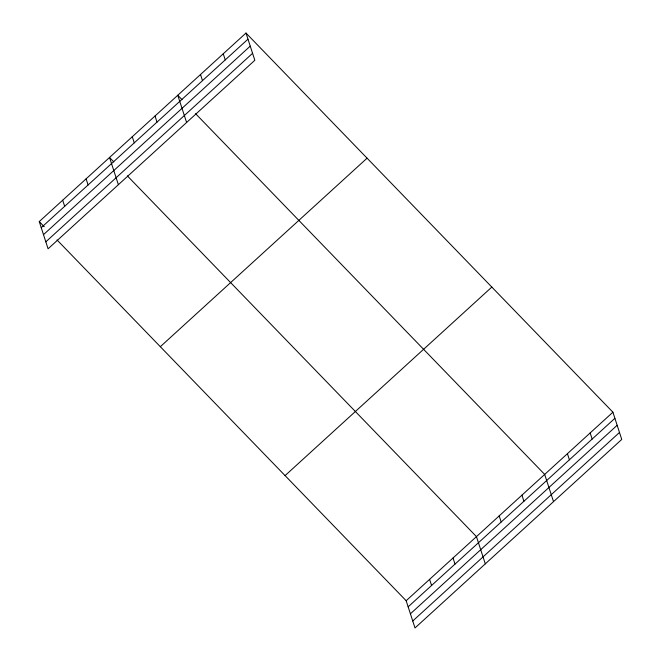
<?xml version="1.0" encoding="UTF-8"?>
<svg xmlns="http://www.w3.org/2000/svg" width="661" height="661" viewBox="0 0 661 661"><rect width="100%" height="100%" fill="white"/><g stroke="black" fill="none" stroke-linecap="round" stroke-linejoin="round"><path stroke-width="0.99" d="M245.991 33.05L254.84 60.275L48.088 248.8L39.247 221.575L245.991 33.05L612.912 412.2L621.753 439.425L415.009 627.95L406.16 600.725L57.053 239.976M41.23 227.69L247.982 39.164M43.494 234.655L250.246 46.13M45.824 241.835L252.576 53.31M160.326 346.695L367.078 158.169M285.081 475.606L491.825 287.081M406.16 600.725L612.912 412.2M408.151 606.839L614.895 418.314M410.415 613.805L617.159 425.279M412.745 620.985L619.489 432.459M182.039 99.679L177.768 95.267L186.609 122.483M195.573 113.667L544.681 474.416L553.53 501.641M113.816 161.895L109.536 157.475L118.385 184.7M127.342 175.876L476.457 536.625L485.298 563.85M39.247 221.575L44.229 226.731M590.166 432.938L592.157 439.053M567.427 453.677L569.41 459.792M521.942 495.155L523.925 501.261M499.195 515.886L501.187 522M453.025 557.991L455.008 564.106M429.592 579.358L431.575 585.472M223.253 53.789L225.236 59.903M200.506 74.528L202.497 80.634M155.021 115.997L157.012 122.111M132.283 136.736L134.266 142.85M86.104 178.842L88.095 184.956M62.679 200.209L64.662 206.323"/></g></svg>
